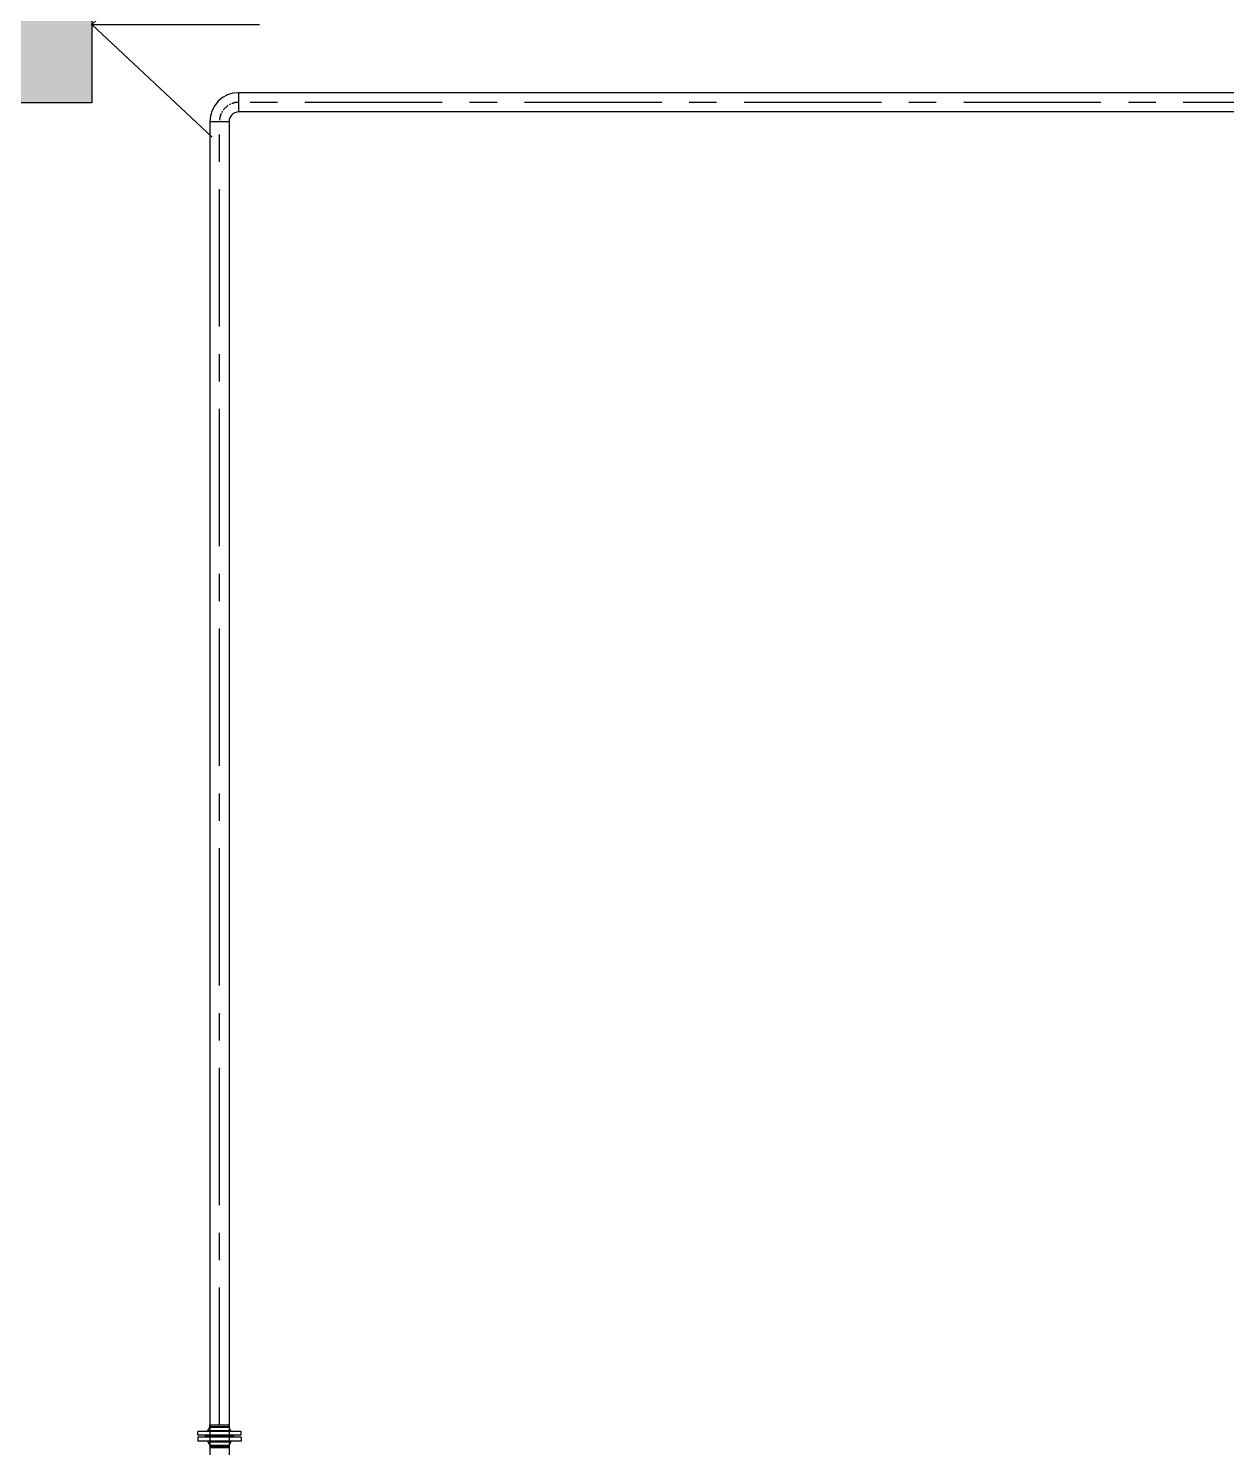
# Model space of a CAD drawing. Header units: millimetres. Extents: x 18255 to 228708, y -2217 to 146640.
# Drawn here: x 66526 to 72070, y 87903 to 94467 of the extents above; entities that cross this region are included whole.
import ezdxf

# ---------------------------------------------------------------- set-up
doc = ezdxf.new("R2010")
doc.units = ezdxf.units.MM
doc.linetypes.add('CENTER', pattern=[50.8, 31.75, -6.35, 6.35, -6.35])
for name, color, linetype in [('-人员定位', 6, 'Continuous'), ('设备', 8, 'Continuous'), ('马路中心线', 8, 'CENTER')]:
    doc.layers.add(name, color=color, linetype=linetype)

# ---------------------------------------------------------------- blocks, each defined once
blk = doc.blocks.new('定位基站')
at = {"layer": '-人员定位', "ltscale": 0.01}
h = blk.add_hatch(color=256, dxfattribs=at)
h.dxf.hatch_style = 1
h.paths.add_polyline_path([(406524, 477798), (406524, 477617.1), (406162.1, 477617.1), (406162.1, 477798)])
at = {"layer": '-人员定位', "color": 6}
for p, q in [((406343, 477798), (406343, 478186.1)), ((406343, 477798), (406082.2, 478076.6)), ((406343, 477798), (406603.9, 478076.6)), ((406343, 477995.5), (406343, 477995.5)), ((406162.1, 477798), (406524, 477798)), ((406162.1, 477617.1), (406162.1, 477798)), ((406524, 477798), (406524, 477617.1)), ((406524, 477617.1), (406162.1, 477617.1))]:
    blk.add_line(p, q, dxfattribs=at)
for p in [(406343, 477798), (406162.1, 477617.1), (406343, 477617.1), (406524, 477617.1)]:
    blk.add_point(p, dxfattribs=at)

msp = doc.modelspace()

# ---------------------------------------------------------------- linework, layer by layer
at = {"layer": '设备', "color": 2}
for p, q in [((74536.8, 94169.8), (67499.4, 94169.8)), ((67499.4, 94080.8), (67499.4, 94169.8)), ((74536.8, 94080.8), (67499.4, 94080.8)), ((67365.9, 94036.3), (67365.9, 87749.5)), ((67365.9, 94036.3), (67454.9, 94036.3)), ((67454.8, 94036.3), (67454.8, 87749.5))]:
    msp.add_line(p, q, dxfattribs=at)
at = {"layer": '设备'}
for p, q in [((67310.3, 87960), (67310.3, 87978)), ((67510.3, 87978), (67310.3, 87978)), ((67357, 87981.2), (67365.2, 87996.7)), ((67463.7, 87981.2), (67357, 87981.2)), ((67455.5, 87996.7), (67365.2, 87996.7)), ((67367.1, 88008), (67365.9, 88007.1)), ((67365.9, 88008), (67454.8, 88008)), ((67365.9, 87999.5), (67365.9, 88007.1)), ((67454.8, 88007.1), (67365.9, 88007.1)), ((67454.8, 87999.5), (67365.9, 87999.5)), ((67453.6, 88008), (67454.8, 88007.1)), ((67454.8, 87999.5), (67454.8, 88007.1)), ((67463.7, 87981.2), (67455.5, 87996.7)), ((67510.3, 87960), (67510.3, 87978)), ((67510.3, 87960), (67310.3, 87960)), ((67310.3, 87951.5), (67310.3, 87933.5)), ((67510.3, 87951.5), (67310.3, 87951.5)), ((67510.3, 87933.5), (67310.3, 87933.5)), ((67344.3, 87958), (67344.3, 87960)), ((67476.3, 87958), (67344.3, 87958)), ((67344.3, 87953.5), (67344.3, 87951.5)), ((67476.3, 87953.5), (67344.3, 87953.5)), ((67357, 87930.3), (67365.2, 87914.8)), ((67357, 87930.3), (67463.7, 87930.3)), ((67365.2, 87914.8), (67455.5, 87914.8)), ((67365.9, 87912), (67365.9, 87904.4)), ((67365.9, 87912), (67454.8, 87912)), ((67365.9, 87904.4), (67454.8, 87904.4)), ((67367.1, 87903.5), (67365.9, 87904.4)), ((67453.6, 87903.5), (67367.1, 87903.5)), ((67453.6, 87903.5), (67454.8, 87904.4)), ((67454.8, 87912), (67454.8, 87904.4)), ((67463.7, 87930.3), (67455.5, 87914.8)), ((67476.3, 87958), (67476.3, 87960)), ((67476.3, 87953.5), (67476.3, 87951.5)), ((67510.3, 87951.5), (67510.3, 87933.5))]:
    msp.add_line(p, q, dxfattribs=at)
at = {"layer": '设备', "color": 2}
for radius in [133.5, 44.5]:
    msp.add_arc((67499.4, 94036.3), radius, 90, 180, dxfattribs=at)
at = {"layer": '设备'}
for centre, start, end in [((67351.7, 87984), 270.00001, 332.18836), ((67359.9, 87999.5), 332.18835, 0), ((67460.8, 87999.5), 180, 207.81165), ((67469, 87984), 207.81164, 269.99999), ((67351.7, 87927.5), 27.81164, 89.99999), ((67359.9, 87912), 0, 27.81165), ((67460.8, 87912), 152.18835, 180), ((67469, 87927.5), 90.00001, 152.18836)]:
    msp.add_arc(centre, 6, start, end, dxfattribs=at)
at = {"layer": '马路中心线', "ltscale": 20}
for p, q in [((74536.8, 94125.3), (67499.4, 94125.3)), ((67410.3, 88008), (67410.3, 94036.3))]:
    msp.add_line(p, q, dxfattribs=at)
at = {"layer": '马路中心线'}
msp.add_arc((67499.4, 94036.3), 89, 90, 180, dxfattribs=at)

# ---------------------------------------------------------------- block references
at = {"layer": '-人员定位', "xscale": 2, "yscale": 2, "zscale": 2, "rotation": 270}
msp.add_blockref('定位基站', (-888776, 907171.4), dxfattribs=at)

doc.saveas('drawing.dxf')
